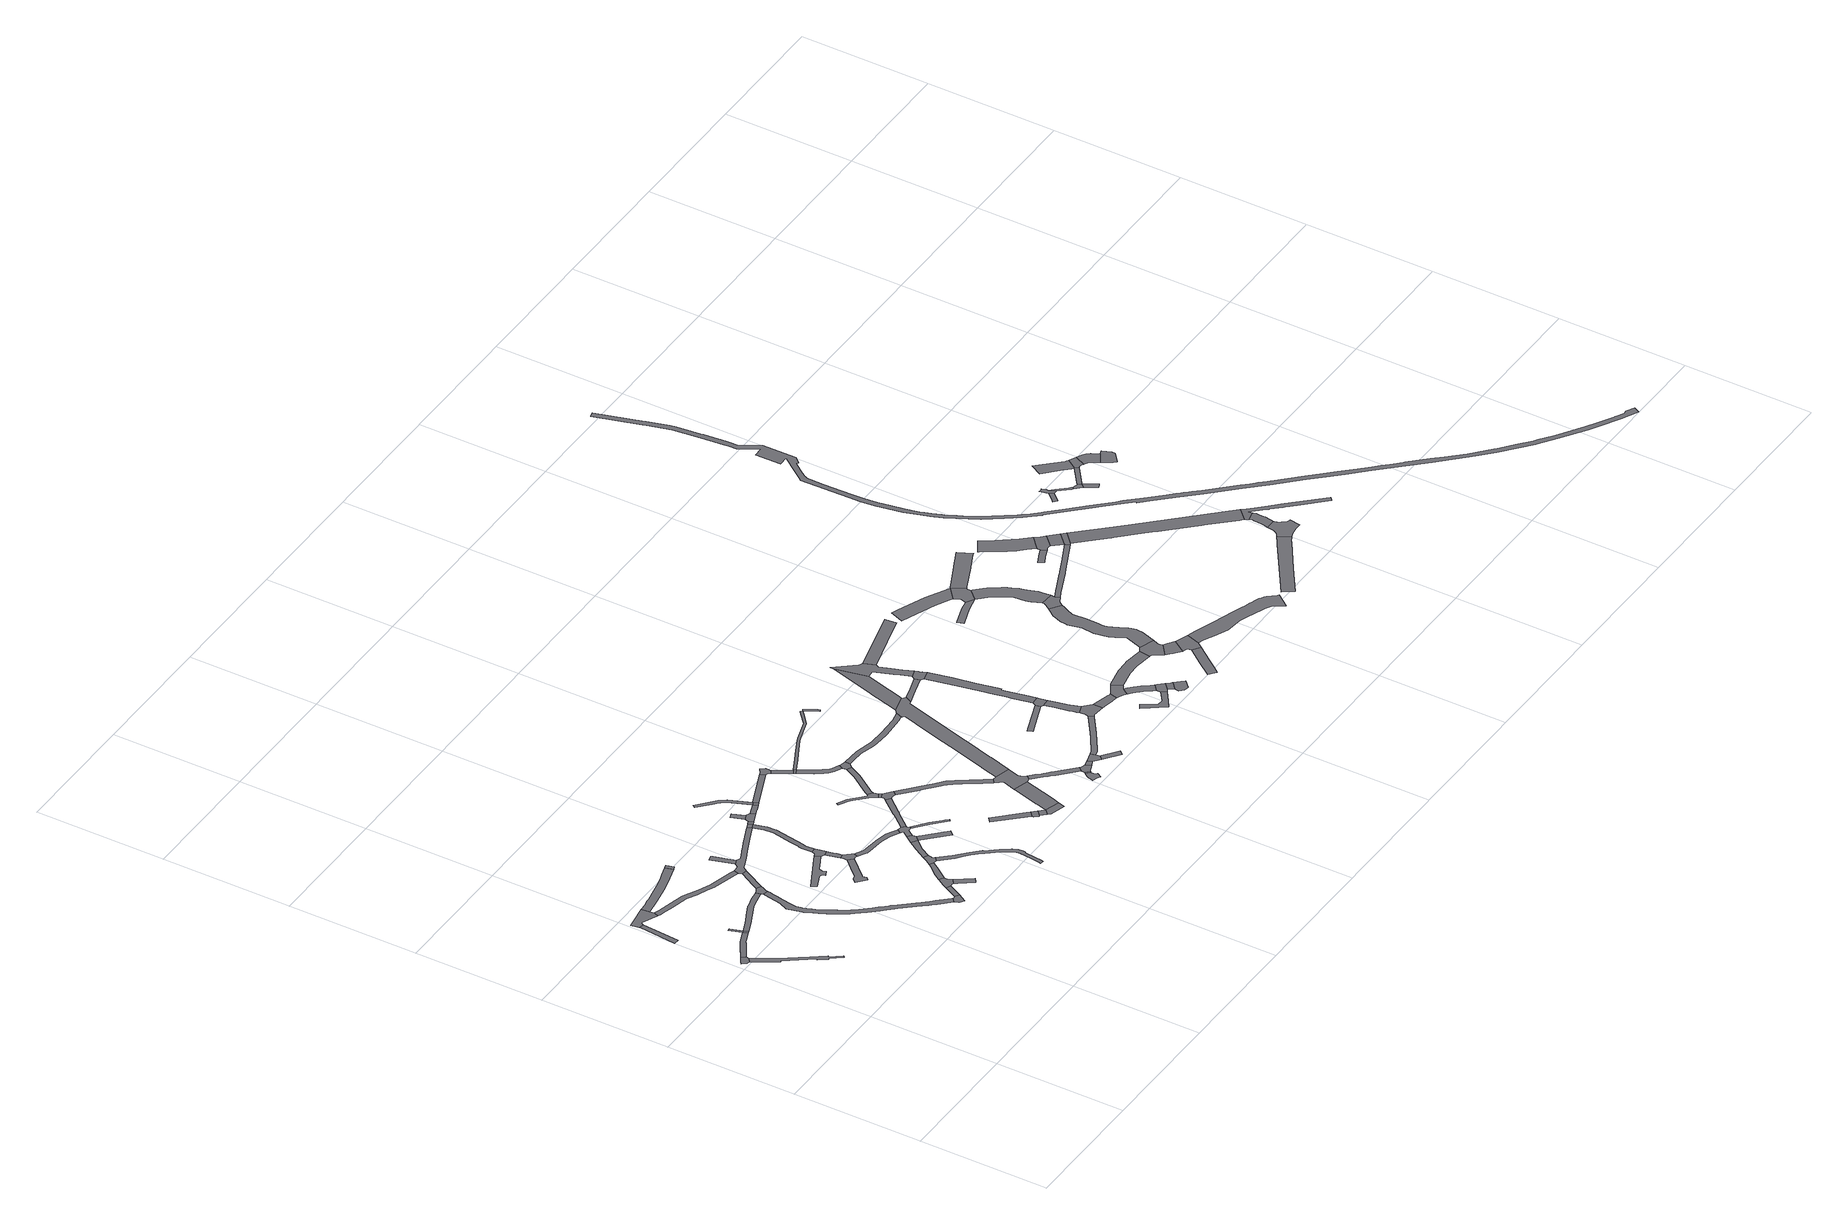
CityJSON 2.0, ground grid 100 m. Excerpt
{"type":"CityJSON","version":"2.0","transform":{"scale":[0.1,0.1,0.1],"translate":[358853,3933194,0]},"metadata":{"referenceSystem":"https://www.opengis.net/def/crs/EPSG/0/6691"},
"CityObjects":{
"road1":{"type":"Road","geometry":[{"type":"MultiSurface","lod":"1","boundaries":[[[0,1,2,3,4,5,6,7]]]}]},
"road2":{"type":"Road","attributes":{"RoadStructureAttribute.sectionType":"1"},"geometry":[{"type":"MultiSurface","lod":"1","boundaries":[[[6,8,9,10,11,12,13,14,15,16,17,18,19,20,21,22,23,24,7]]]}]},
"road3":{"type":"Road","attributes":{"RoadStructureAttribute.sectionType":"1"},"geometry":[{"type":"MultiSurface","lod":"1","boundaries":[[[25,26,27,28,29]]]}]},
"road4":{"type":"Road","attributes":{"RoadStructureAttribute.sectionType":"1"},"geometry":[{"type":"MultiSurface","lod":"1","boundaries":[[[30,31,32,33,34,1,0,35,36,37,38,39]]]}]},
"road5":{"type":"Road","geometry":[{"type":"MultiSurface","lod":"1","boundaries":[[[40,41,42,43,44,45,25,29,46,47,48,49,50,51,52,53]]]}]},
"road6":{"type":"Road","geometry":[{"type":"MultiSurface","lod":"1","boundaries":[[[54,55,30,56]]]}]},
"road7":{"type":"Road","geometry":[{"type":"MultiSurface","lod":"1","boundaries":[[[57,56,30,39]]]}]},
"road8":{"type":"Road","attributes":{"RoadStructureAttribute.sectionType":"1"},"geometry":[{"type":"MultiSurface","lod":"1","boundaries":[[[58,59,60,61,62,63,56,57,64,65,66,67,68]]]}]},
"road9":{"type":"Road","attributes":{"RoadStructureAttribute.sectionType":"1"},"geometry":[{"type":"MultiSurface","lod":"1","boundaries":[[[69,70,71,72,73,74,75,76,77,41,40,78,79,80,81,82,83,84]]]}]},
"road10":{"type":"Road","attributes":{"RoadStructureAttribute.sectionType":"1"},"geometry":[{"type":"MultiSurface","lod":"1","boundaries":[[[85,86,87,88,89,90,91,92,93,94,95,53,52,96,97,98,99,100,101,102,103,104,105,106]]]}]},
"road11":{"type":"Road","geometry":[{"type":"MultiSurface","lod":"1","boundaries":[[[67,107,108,109,110,111,112,113,114,115,68]]]}]},
"road12":{"type":"Road","attributes":{"RoadStructureAttribute.sectionType":"1"},"geometry":[{"type":"MultiSurface","lod":"1","boundaries":[[[116,117,118,119,120,121,122,123,124,125,126,127,128,129,130,131,132,133,134,135,136,137,138,139,140,141,142,143,144,145,146,147,148,149,150,151,152,153,154,155,108,107,156,157,158,159,160,161,162,163,164,165,166,167,168,169,170,171,172,173,174,175,176,177,178,179,180,181,182,183,184,185,186,187,188,189,190,191,192,193,194,195]]]}]},
"road13":{"type":"Road","geometry":[{"type":"MultiSurface","lod":"1","boundaries":[[[69,84,196,197]]]}]},
"road14":{"type":"Road","geometry":[{"type":"MultiSurface","lod":"1","boundaries":[[[198,199,114,113,200,201,202,203,204]]]}]},
"road15":{"type":"Road","geometry":[{"type":"MultiSurface","lod":"1","boundaries":[[[194,205,206,207,208,209,210,195]]]}]},
"road16":{"type":"Road","geometry":[{"type":"MultiSurface","lod":"1","boundaries":[[[211,212,213,214,215,216]]]}]},
"road17":{"type":"Road","attributes":{"RoadStructureAttribute.sectionType":"1"},"geometry":[{"type":"MultiSurface","lod":"1","boundaries":[[[217,218,219,220,221,222,223,224,225,226,227,228]]]}]},
"road18":{"type":"Road","attributes":{"RoadStructureAttribute.sectionType":"1"},"geometry":[{"type":"MultiSurface","lod":"1","boundaries":[[[229,209,208,230,231]]]}]},
"road19":{"type":"Road","attributes":{"RoadStructureAttribute.sectionType":"1"},"geometry":[{"type":"MultiSurface","lod":"1","boundaries":[[[232,233,234,235,236,237,238,239,240,241,242,243]]]}]},
"road20":{"type":"Road","attributes":{"RoadStructureAttribute.sectionType":"1"},"geometry":[{"type":"MultiSurface","lod":"1","boundaries":[[[204,203,244,245,246,247,248,249,250,251,252,253,254,255,256,257,211,216,258,85,106]]]}]},
"road21":{"type":"Road","geometry":[{"type":"MultiSurface","lod":"1","boundaries":[[[259,260,261,262,263,264,265,266,229,231]]]}]},
"road22":{"type":"Road","attributes":{"RoadStructureAttribute.sectionType":"1"},"geometry":[{"type":"MultiSurface","lod":"1","boundaries":[[[260,267,268,269,270,261]]]}]},
"road23":{"type":"Road","geometry":[{"type":"MultiSurface","lod":"1","boundaries":[[[227,271,272,273,274,275,276,228]]]}]},
"road24":{"type":"Road","attributes":{"RoadStructureAttribute.sectionType":"1"},"geometry":[{"type":"MultiSurface","lod":"1","boundaries":[[[277,278,279,280,264,263,281,282]]]}]},
"road25":{"type":"Road","attributes":{"RoadStructureAttribute.sectionType":"1"},"geometry":[{"type":"MultiSurface","lod":"1","boundaries":[[[283,284,285,286,287,272,271]]]}]},
"road26":{"type":"Road","geometry":[{"type":"MultiSurface","lod":"1","boundaries":[[[288,289,290,291,292,293,285,284,294,295,232,243]]]}]},
"road27":{"type":"Road","attributes":{"RoadStructureAttribute.sectionType":"1"},"geometry":[{"type":"MultiSurface","lod":"1","boundaries":[[[296,297,298,299,300,301,302,303,275,274,304,305,306,307,308,309,310,250]]]}]},
"road28":{"type":"Road","geometry":[{"type":"MultiSurface","lod":"1","boundaries":[[[311,312,313,314,277,282,315,316,317,318,319]]]}]},
"road29":{"type":"Road","geometry":[{"type":"MultiSurface","lod":"1","boundaries":[[[310,320,321,322,251,250]]]}]},
"road30":{"type":"Road","attributes":{"RoadStructureAttribute.sectionType":"1"},"geometry":[{"type":"MultiSurface","lod":"1","boundaries":[[[323,320,310,324]]]}]},
"road31":{"type":"Road","attributes":{"RoadStructureAttribute.sectionType":"1"},"geometry":[{"type":"MultiSurface","lod":"1","boundaries":[[[325,326,327,328,291,290,329,330,331,332,333,334,335]]]}]},
"road32":{"type":"Road","attributes":{"RoadStructureAttribute.sectionType":"1"},"geometry":[{"type":"MultiSurface","lod":"1","boundaries":[[[336,337,338,339,340,341,342,343,344,345,346,347,348,349,350,351,352,353,354,355,356,357,358,359,360,361,362,363,364,365,366,367,368,316,315]]]}]},
"road33":{"type":"Road","geometry":[{"type":"MultiSurface","lod":"1","boundaries":[[[369,370,371,372]]]}]},
"road34":{"type":"Road","geometry":[{"type":"MultiSurface","lod":"1","boundaries":[[[371,323,324,373,374,372]]]}]},
"road35":{"type":"Road","geometry":[{"type":"MultiSurface","lod":"1","boundaries":[[[375,376,377,378,379]]]}]},
"road36":{"type":"Road","attributes":{"RoadStructureAttribute.sectionType":"1"},"geometry":[{"type":"MultiSurface","lod":"1","boundaries":[[[378,380,311,319,381,379,382,383,375,379]]]}]},
"road37":{"type":"Road","attributes":{"RoadStructureAttribute.sectionType":"1"},"geometry":[{"type":"MultiSurface","lod":"1","boundaries":[[[384,385,386,387,388,389,390,391,392,393,394,395,396]]]}]},
"road38":{"type":"Road","attributes":{"RoadStructureAttribute.sectionType":"1"},"geometry":[{"type":"MultiSurface","lod":"1","boundaries":[[[374,373,397,398,399,400,390]]]}]},
"road39":{"type":"Road","geometry":[{"type":"MultiSurface","lod":"1","boundaries":[[[334,401,377,376,402,403,404,405,406,407,335]]]}]},
"road40":{"type":"Road","geometry":[{"type":"MultiSurface","lod":"1","boundaries":[[[391,390,400,408]]]}]},
"road41":{"type":"Road","attributes":{"RoadStructureAttribute.sectionType":"1"},"geometry":[{"type":"MultiSurface","lod":"1","boundaries":[[[403,409,410,411,412,413,414,415,416,404]]]}]},
"road42":{"type":"Road","attributes":{"RoadStructureAttribute.sectionType":"1"},"geometry":[{"type":"MultiSurface","lod":"1","boundaries":[[[417,418,419,420,421,407,406,422,423,424,425,426]]]}]},
"road43":{"type":"Road","attributes":{"RoadStructureAttribute.sectionType":"1"},"geometry":[{"type":"MultiSurface","lod":"1","boundaries":[[[408,427,428,429,430,431,391]]]}]},
"road44":{"type":"Road","attributes":{"RoadStructureAttribute.sectionType":"1"},"geometry":[{"type":"MultiSurface","lod":"1","boundaries":[[[432,433,434,435,436,437,438,439,440,441,442,443,444,445]]]}]},
"road45":{"type":"Road","attributes":{"RoadStructureAttribute.sectionType":"1"},"geometry":[{"type":"MultiSurface","lod":"1","boundaries":[[[446,447,448,449,450]]]}]},
"road46":{"type":"Road","geometry":[{"type":"MultiSurface","lod":"1","boundaries":[[[451,444,443,452]]]}]},
"road47":{"type":"Road","geometry":[{"type":"MultiSurface","lod":"1","boundaries":[[[453,417,426,454,455,456,457,451,452]]]}]},
"road48":{"type":"Road","geometry":[{"type":"MultiSurface","lod":"1","boundaries":[[[458,459,460,430,429,461,462,463]]]}]},
"road49":{"type":"Road","geometry":[{"type":"MultiSurface","lod":"1","boundaries":[[[464,465,466,467,446,450]]]}]},
"road50":{"type":"Road","attributes":{"RoadStructureAttribute.sectionType":"1"},"geometry":[{"type":"MultiSurface","lod":"1","boundaries":[[[462,468,469,470,471,463]]]}]},
"road51":{"type":"Road","attributes":{"RoadStructureAttribute.sectionType":"1"},"geometry":[{"type":"MultiSurface","lod":"1","boundaries":[[[467,466,472,473]]]}]},
"road52":{"type":"Road","geometry":[{"type":"MultiSurface","lod":"1","boundaries":[[[474,475,470,469,476]]]}]},
"road53":{"type":"Road","attributes":{"RoadStructureAttribute.sectionType":"1"},"geometry":[{"type":"MultiSurface","lod":"1","boundaries":[[[477,478,479,480,481,482,483,432,445]]]}]},
"road54":{"type":"Road","geometry":[{"type":"MultiSurface","lod":"1","boundaries":[[[472,484,485,486,473]]]}]},
"road55":{"type":"Road","attributes":{"RoadStructureAttribute.sectionType":"1"},"geometry":[{"type":"MultiSurface","lod":"1","boundaries":[[[487,488,489,490,491,474,476,492,493,494,495,496,497,498]]]}]},
"road56":{"type":"Road","attributes":{"RoadStructureAttribute.sectionType":"1"},"geometry":[{"type":"MultiSurface","lod":"1","boundaries":[[[499,500,501,502,503,504,505,506,507,508,509,510,511,512,513,514,515,516,517,518,519,520,521,522,523,456,455]]]}]},
"road57":{"type":"Road","geometry":[{"type":"MultiSurface","lod":"1","boundaries":[[[497,481,480,524,525,526,527,528,529,530,498]]]}]},
"road58":{"type":"Road","attributes":{"RoadStructureAttribute.sectionType":"1"},"geometry":[{"type":"MultiSurface","lod":"1","boundaries":[[[486,531,532,533,534,535,536,537,538,473]]]}]},
"road59":{"type":"Road","geometry":[{"type":"MultiSurface","lod":"1","boundaries":[[[539,540,541,542,543,544,511,510,545,546,534,533]]]}]},
"road60":{"type":"Road","attributes":{"RoadStructureAttribute.sectionType":"1"},"geometry":[{"type":"MultiSurface","lod":"1","boundaries":[[[547,548,549,550,551,552,553,475,474,554,555,556,557,558,559,560,561]]]}]},
"road61":{"type":"Road","attributes":{"RoadStructureAttribute.sectionType":"1"},"geometry":[{"type":"MultiSurface","lod":"1","boundaries":[[[562,563,564,565,566,567,568,540,539,569,570,571,572,573]]]}]},
"road62":{"type":"Road","geometry":[{"type":"MultiSurface","lod":"1","boundaries":[[[574,575,576,577,578,579,580,581,582,583,584,585,586]]]}]},
"road63":{"type":"Road","attributes":{"RoadStructureAttribute.sectionType":"1"},"geometry":[{"type":"MultiSurface","lod":"1","boundaries":[[[525,587,588,589,590,591,592,593,594,595,596,597,598,599,600,526]]]}]},
"road64":{"type":"Road","attributes":{"RoadStructureAttribute.sectionType":"1"},"geometry":[{"type":"MultiSurface","lod":"1","boundaries":[[[585,601,602,603,604,586]]]}]},
"road65":{"type":"Road","geometry":[{"type":"MultiSurface","lod":"1","boundaries":[[[603,602,605,606,607,608,609,562,573]]]}]},
"road66":{"type":"Road","attributes":{"RoadStructureAttribute.sectionType":"1"},"geometry":[{"type":"MultiSurface","lod":"1","boundaries":[[[607,610,611,612,613,608]]]}]},
"road67":{"type":"Road","attributes":{"RoadStructureAttribute.sectionType":"1"},"geometry":[{"type":"MultiSurface","lod":"1","boundaries":[[[614,594,593,615,616,617,618,619,620,621,622,544,543,623,624,625,626,627,628,629,630,631,632]]]}]},
"road68":{"type":"Road","geometry":[{"type":"MultiSurface","lod":"1","boundaries":[[[633,634,612,611,635,636]]]}]},
"road69":{"type":"Road","geometry":[{"type":"MultiSurface","lod":"1","boundaries":[[[637,638,639,640,560]]]}]},
"road70":{"type":"Road","attributes":{"RoadStructureAttribute.sectionType":"1"},"geometry":[{"type":"MultiSurface","lod":"1","boundaries":[[[635,641,642,636]]]}]},
"road71":{"type":"Road","attributes":{"RoadStructureAttribute.sectionType":"1"},"geometry":[{"type":"MultiSurface","lod":"1","boundaries":[[[643,644,645,646,647,634,633,648,649,650,651,652,653,654,655]]]}]},
"road72":{"type":"Road","attributes":{"RoadStructureAttribute.sectionType":"1"},"geometry":[{"type":"MultiSurface","lod":"1","boundaries":[[[656,657,658,659,660,661,662,663]]]}]},
"road73":{"type":"Road","attributes":{"RoadStructureAttribute.sectionType":"1"},"geometry":[{"type":"MultiSurface","lod":"1","boundaries":[[[664,665,666,667,668,669,670,671,614,632]]]}]},
"road74":{"type":"Road","geometry":[{"type":"MultiSurface","lod":"1","boundaries":[[[630,672,673,674,675,676,631]]]}]},
"road75":{"type":"Road","attributes":{"RoadStructureAttribute.sectionType":"1"},"geometry":[{"type":"MultiSurface","lod":"1","boundaries":[[[677,678,679,680,681,682,683,684,685,686,687,688,689]]]}]},
"road76":{"type":"Road","geometry":[{"type":"MultiSurface","lod":"1","boundaries":[[[690,691,663,662,689,688,692,693]]]}]},
"road77":{"type":"Road","geometry":[{"type":"MultiSurface","lod":"1","boundaries":[[[654,694,695,696,697,698,683,682,699,700,655]]]}]},
"road78":{"type":"Road","attributes":{"RoadStructureAttribute.sectionType":"1"},"geometry":[{"type":"MultiSurface","lod":"1","boundaries":[[[701,702,703,704,705,706,707,708,709,710,711,712,713,714,715,716,717,718,690,693]]]}]},
"road79":{"type":"Road","geometry":[{"type":"MultiSurface","lod":"1","boundaries":[[[668,667,719,720,721,722,723,724,725,726,727,728,729,730,731,732,733]]]}]},
"road80":{"type":"Road","geometry":[{"type":"MultiSurface","lod":"1","boundaries":[[[709,734,735,736,725,724,737,675,674,710]]]}]},
"road81":{"type":"Road","attributes":{"RoadStructureAttribute.sectionType":"1"},"geometry":[{"type":"MultiSurface","lod":"1","boundaries":[[[738,739,740,698,697,741,742,743,744,745,746]]]}]},
"road82":{"type":"Road","attributes":{"RoadStructureAttribute.sectionType":"1"},"geometry":[{"type":"MultiSurface","lod":"1","boundaries":[[[747,748,749,750,751,752,753,754,755,756,757,758]]]}]},
"road83":{"type":"Road","geometry":[{"type":"MultiSurface","lod":"1","boundaries":[[[759,760,761,762,763,764,765,766,738,746,767,768,769,770,771]]]}]},
"road84":{"type":"Road","attributes":{"RoadStructureAttribute.sectionType":"1"},"geometry":[{"type":"MultiSurface","lod":"1","boundaries":[[[772,773,774,775,776,777,778,779,780,781,782,783,784,785,759,771]]]}]},
"road85":{"type":"Road","attributes":{"RoadStructureAttribute.sectionType":"1"},"geometry":[{"type":"MultiSurface","lod":"1","boundaries":[[[786,787,788,730,729,789,790,791,792]]]}]},
"road86":{"type":"Road","geometry":[{"type":"MultiSurface","lod":"1","boundaries":[[[780,747,758,793,794,795,781]]]}]},
"road87":{"type":"Road","attributes":{"RoadStructureAttribute.sectionType":"1"},"geometry":[{"type":"MultiSurface","lod":"1","boundaries":[[[796,794,793,797,798,799]]]}]},
"road88":{"type":"Road","geometry":[{"type":"MultiSurface","lod":"1","boundaries":[[[800,799,798,801,802,803]]]}]},
"road89":{"type":"Road","attributes":{"RoadStructureAttribute.sectionType":"1"},"geometry":[{"type":"MultiSurface","lod":"1","boundaries":[[[804,805,806,807,808,762,761,809,810,811,812,813,814]]]}]},
"road90":{"type":"Road","attributes":{"RoadStructureAttribute.sectionType":"1"},"geometry":[{"type":"MultiSurface","lod":"1","boundaries":[[[815,816,817,818,819,820,821]]]}]},
"road91":{"type":"Road","geometry":[{"type":"MultiSurface","lod":"1","boundaries":[[[822,823,824,825,826,827,828,829,830,814,813,831,832]]]}]},
"road92":{"type":"Road","attributes":{"RoadStructureAttribute.sectionType":"1"},"geometry":[{"type":"MultiSurface","lod":"1","boundaries":[[[833,834,822,832,835,836,837,838,839,840]]]}]},
"road93":{"type":"Road","attributes":{"RoadStructureAttribute.sectionType":"1"},"geometry":[{"type":"MultiSurface","lod":"1","boundaries":[[[841,842,843,844,845,846]]]}]},
"road94":{"type":"Road","attributes":{"RoadStructureAttribute.sectionType":"1"},"geometry":[{"type":"MultiSurface","lod":"1","boundaries":[[[847,848,849,850,851,852,853,854,855]]]}]},
"road95":{"type":"Road","geometry":[{"type":"MultiSurface","lod":"1","boundaries":[[[839,856,857,819,818,858,859,860,861,840]]]}]},
"road96":{"type":"Road","attributes":{"RoadStructureAttribute.sectionType":"1"},"geometry":[{"type":"MultiSurface","lod":"1","boundaries":[[[862,863,864,865,866,867,868,869,870,871,872,873,829,828,874,875,876,877,878,879,880,881,882,883,884,885,886,887,888,889,890,891,892,893,894,895,896,897,898,899,900,901,902,903,904,905,906,907]]]}]},
"road97":{"type":"Road","geometry":[{"type":"MultiSurface","lod":"1","boundaries":[[[908,909,910,911,912,913,914,851,850,915,846,845,916,917]]]}]},
"road98":{"type":"Road","geometry":[{"type":"MultiSurface","lod":"1","boundaries":[[[918,919,920,921,922,923,924,925,926,927,862,907]]]}]},
"road99":{"type":"Road","attributes":{"RoadStructureAttribute.sectionType":"1"},"geometry":[{"type":"MultiSurface","lod":"1","boundaries":[[[916,928,929,930,931,932,933,934,935,925,924,936,937,938,939,940,941,942,943,944,945,946,947,948,949,950,951,952,953,954,955,917]]]}]},
"road100":{"type":"Road","attributes":{"RoadStructureAttribute.sectionType":"1"},"geometry":[{"type":"MultiSurface","lod":"1","boundaries":[[[956,957,958,959,960,961,962,963,964,965,966,967,968,969,970,971,972,973,974,975,976,859,858,977,978,979,980,981,982,983,984,985,986,987,988]]]}]},
"road101":{"type":"Road","attributes":{"RoadStructureAttribute.sectionType":"1"},"geometry":[{"type":"MultiSurface","lod":"1","boundaries":[[[989,990,851,914,991,992,993,994,995,996,997,998]]]}]},
"road102":{"type":"Road","attributes":{"RoadStructureAttribute.sectionType":"1"},"geometry":[{"type":"MultiSurface","lod":"1","boundaries":[[[999,1000,1001,1002,1003,1004,1005,1006,1007,1008,1009,1010,1011,921,920]]]}]},
"road103":{"type":"Road","geometry":[{"type":"MultiSurface","lod":"1","boundaries":[[[1012,1013,1014,1015,1016,1017]]]}]},
"road104":{"type":"Road","attributes":{"RoadStructureAttribute.sectionType":"1"},"geometry":[{"type":"MultiSurface","lod":"1","boundaries":[[[1018,1019,1020,1021,1022,1023,1024,1025,1026,1027,1028,1029,1030,1031,1032]]]}]},
"road105":{"type":"Road","geometry":[{"type":"MultiSurface","lod":"1","boundaries":[[[1026,1017,1016,1033,1034,1035,1036,1037,1027]]]}]},
"road106":{"type":"Road","attributes":{"RoadStructureAttribute.sectionType":"1"},"geometry":[{"type":"MultiSurface","lod":"1","boundaries":[[[1036,1035,1038,1039]]]}]},
"road107":{"type":"Road","geometry":[{"type":"MultiSurface","lod":"1","boundaries":[[[1038,1005,1004,1040,1041,1039]]]}]},
"road108":{"type":"Road","attributes":{"RoadStructureAttribute.sectionType":"1"},"geometry":[{"type":"MultiSurface","lod":"1","boundaries":[[[1042,1043,1044,1045,1046,1047,1048,1049,1050,1051,1052,1053]]]}]},
"road109":{"type":"Road","attributes":{"RoadStructureAttribute.sectionType":"1"},"geometry":[{"type":"MultiSurface","lod":"1","boundaries":[[[1054,1055,1056,1057,1041,1040,1058,1059,1060,1061,1062,1063,1064,1065,1066,1067,1068,1069,1070,1071,1072]]]}]},
"road110":{"type":"Road","attributes":{"RoadStructureAttribute.sectionType":"1"},"geometry":[{"type":"MultiSurface","lod":"1","boundaries":[[[1073,1074,1075,1076,1077]]]}]},
"road111":{"type":"Road","geometry":[{"type":"MultiSurface","lod":"1","boundaries":[[[1078,1079,1080,1081,1082,1083,1084,1077,1076]]]}]},
"road112":{"type":"Road","geometry":[{"type":"MultiSurface","lod":"1","boundaries":[[[1048,1085,1086,1087,1088,1089,1090,1091,1092,1093,1094,1095,1096,1097,1098,1099,1100,1101,1102,1103,1104,1105,1106,1107,1108,1109,1110,1111,1049]]]}]},
"road113":{"type":"Road","attributes":{"RoadStructureAttribute.sectionType":"1"},"geometry":[{"type":"MultiSurface","lod":"1","boundaries":[[[1112,1113,1114,1115,1079,1078,1116,1117,1118]]]}]},
"road114":{"type":"Road","geometry":[{"type":"MultiSurface","lod":"1","boundaries":[[[1119,1120,1121,1122,1123,1124,1106,1105,1125,1126,1127,1128,1129,1130,1131,1132,1133]]]}]},
"road115":{"type":"Road","geometry":[{"type":"MultiSurface","lod":"1","boundaries":[[[1134,1135,1136,1137,1112,1118]]]}]},
"road116":{"type":"Road","geometry":[{"type":"MultiSurface","lod":"1","boundaries":[[[1138,1139,1140,1141,1142,1143,1135,1134]]]}]},
"road117":{"type":"Road","attributes":{"RoadStructureAttribute.sectionType":"1"},"geometry":[{"type":"MultiSurface","lod":"1","boundaries":[[[1144,1145,1136,1135,1146,1147,1148,1149,1150]]]}]},
"road118":{"type":"Road","attributes":{"RoadStructureAttribute.sectionType":"1"},"geometry":[{"type":"MultiSurface","lod":"1","boundaries":[[[1151,1152,1153,1154,1155,1156,1054,1072,1157,1158,1119,1133,1159,1160,1161,1162,1163,1164,1165,1166,1167,1168,1169]]]}]},
"road119":{"type":"Road","attributes":{"RoadStructureAttribute.sectionType":"1"},"geometry":[{"type":"MultiSurface","lod":"1","boundaries":[[[1170,1171,1172,1173,1174,1175,1176,1177,1178,1179,1150]]]}]},
"road120":{"type":"Road","geometry":[{"type":"MultiSurface","lod":"1","boundaries":[[[1150,1149,1180,1181,1182,1183,1184,1170]]]}]},
"road121":{"type":"Road","attributes":{"RoadStructureAttribute.sectionType":"1"},"geometry":[{"type":"MultiSurface","lod":"1","boundaries":[[[1185,1186,1187,1183,1182,1188,1189,1190,1191]]]}]},
"road122":{"type":"Road","geometry":[{"type":"MultiSurface","lod":"1","boundaries":[[[1192,1193,1194,1191,1190,1195,1196,1197]]]}]},
"road123":{"type":"Road","attributes":{"RoadStructureAttribute.sectionType":"1"},"geometry":[{"type":"MultiSurface","lod":"1","boundaries":[[[1198,1199,1200,1201,1202,1203,1204,1205,1206,1207,1208,1209,1210,1211,1212,1213,1214,1215,1216,1217,1218,1219,1220,1221,1222,1223,1224,1225,1226,1227,1228,1229,1230,1231,1232,1233,1234,1235,1236,1237,1238,1239,1240,1241,1242,1243,1244,1245,1246,1247,1248,1249,1250,1251,1252,1253,1254,1255,1256,1257,1258,1259,1260,1261,1262,1263,1264,1265,1266,1267,1268,1269,1270,1271,1272,1273,1274,1275,1276,1277,1278,1279,1280,1281,1282,1283,1284,1285,1286,1287,1288,1289,1290,1291,1292,1293,1294,1295,1296,1297,1298,1299,1300,1301,1302,1303,1304,1305,1306,1307,1308,1309,1310,1311,1312,1313,1314,1315,1316,1317,1318,1319,1320,1321,1322,1323,1324,1325,1326,1327,1328,1329,1330,1331,1332,1333,1334,1335,1336,1337,1338,1339,1340,1341,1342,1343,1344,1345,1346,1347,1348,1349,1350,1351,1352,1353,1354,1355,1356]]]}]}
},
"vertices":[
[128,2061,0],[106,2094,0],[88,2083,0],[68,2068,0],[48,2053,0],[72,2021,0],[91,2017,0],[123,2041,0],
[192,1849,0],[198,1841,0],[202,1835,0],[211,1841,0],[284,1740,0],[357,1642,0],[349,1635,0],[396,1573,0],[396,1572,0],[405,1578,0],[470,1492,0],[484,1504,0],[420,1589,0],[429,1595,0],[355,1693,0],[307,1757,0],[224,1873,0],
[33,2847,0],[7,2556,0],[47,2553,0],[61,2710,0],[72,2843,0],
[347,2225,0],[250,2186,0],[197,2152,0],[184,2144,0],[125,2106,0],[239,2131,0],[258,2143,0],[268,2150,0],[281,2155,0],[362,2187,0],
[216,2880,0],[207,2941,0],[72,2921,0],[20,2913,0],[29,2852,0],[31,2850,0],[73,2851,0],[74,2853,0],[75,2856,0],[77,2858,0],[80,2860,0],[89,2862,0],[207,2812,0],[223,2848,0],
[336,2323,0],[318,2320,0],[364,2231,0],
[379,2194,0],
[686,2363,0],[624,2345,0],[612,2342,0],[519,2298,0],[475,2278,0],[445,2264,0],[459,2226,0],[626,2304,0],[693,2323,0],[773,2337,0],[767,2376,0],
[683,3044,0],[606,3021,0],[557,3006,0],[495,2989,0],[485,2987,0],[426,2976,0],[329,2959,0],[308,2956,0],[259,2948,0],[328,2896,0],[437,2915,0],[494,2927,0],[510,2931,0],[551,2941,0],[554,2942,0],[701,2986,0],
[899,2625,0],[863,2635,0],[682,2685,0],[662,2693,0],[594,2723,0],[567,2735,0],[500,2771,0],[471,2782,0],[375,2805,0],[261,2833,0],[245,2839,0],[233,2801,0],[251,2795,0],[287,2787,0],[340,2773,0],[463,2743,0],[485,2735,0],[545,2702,0],[549,2700,0],[615,2672,0],[672,2647,0],[890,2587,0],
[784,2324,0],[822,2311,0],[825,2323,0],[830,2337,0],[831,2340,0],[838,2357,0],[846,2378,0],[809,2395,0],[781,2379,0],
[1406,1203,0],[1325,1287,0],[1300,1313,0],[1279,1336,0],[1267,1349,0],[1259,1359,0],[1235,1387,0],[1152,1484,0],[1136,1503,0],[1126,1514,0],[1121,1520,0],[1115,1526,0],[1094,1548,0],[1065,1579,0],[1035,1611,0],[1015,1634,0],[975,1680,0],[955,1703,0],[951,1709,0],[939,1723,0],[932,1732,0],[922,1747,0],[904,1778,0],[890,1803,0],[860,1854,0],[821,1937,0],[811,1959,0],[804,1975,0],[796,1993,0],[790,2010,0],[786,2028,0],[783,2046,0],[782,2065,0],[782,2083,0],[784,2101,0],[787,2119,0],[803,2213,0],[805,2220,0],[813,2263,0],[819,2293,0],[778,2300,0],[771,2269,0],[763,2221,0],[755,2173,0],[725,2107,0],[749,1996,0],[751,1986,0],[777,1926,0],[796,1893,0],[807,1871,0],[820,1843,0],[824,1836,0],[829,1827,0],[875,1747,0],[892,1719,0],[893,1717,0],[900,1708,0],[911,1694,0],[919,1684,0],[947,1652,0],[976,1618,0],[983,1610,0],[995,1595,0],[1036,1550,0],[1066,1519,0],[1079,1506,0],[1087,1497,0],[1091,1493,0],[1104,1479,0],[1119,1461,0],[1140,1436,0],[1202,1363,0],[1227,1335,0],[1251,1307,0],[1257,1300,0],[1272,1285,0],[1297,1258,0],[1332,1222,0],[1378,1175,0],[1407,1202,0],
[726,2994,0],[708,3053,0],
[831,2437,0],[819,2415,0],[855,2397,0],[866,2418,0],[897,2474,0],[942,2556,0],[897,2558,0],
[1383,1167,0],[1389,1139,0],[1425,1118,0],[1463,1180,0],[1430,1200,0],[1411,1197,0],
[1006,2675,0],[959,2830,0],[954,2845,0],[916,2833,0],[922,2813,0],[969,2659,0],
[1283,2227,0],[1021,2092,0],[1042,2052,0],[1142,2098,0],[1167,2093,0],[1179,2069,0],[1219,2089,0],[1207,2113,0],[1216,2142,0],[1286,2178,0],[1341,2206,0],[1320,2246,0],
[1482,1299,0],[1480,1209,0],[1515,1282,0],
[1397,2033,0],[1299,1927,0],[1270,1895,0],[1240,1890,0],[1216,1860,0],[1281,1798,0],[1304,1821,0],[1295,1850,0],[1303,1857,0],[1307,1861,0],[1426,1991,0],[1431,1997,0],
[967,2589,0],[995,2600,0],[1059,2627,0],[1128,2661,0],[1204,2695,0],[1257,2718,0],[1368,2765,0],[1348,2797,0],[1255,2757,0],[1190,2728,0],[1155,2713,0],[1112,2694,0],[1106,2691,0],[1041,2659,0],[948,2626,0],
[1547,1285,0],[1549,1285,0],[1586,1311,0],[1568,1338,0],[1568,1368,0],[1536,1390,0],[1511,1353,0],[1504,1341,0],
[1567,1259,0],[1636,1158,0],[1641,1162,0],[1673,1183,0],
[1368,2193,0],[1405,2201,0],[1394,2249,0],[1391,2284,0],[1353,2281,0],[1339,2255,0],
[1643,1531,0],[1630,1512,0],[1623,1501,0],[1567,1436,0],[1647,1468,0],[1673,1511,0],
[1390,2101,0],[1395,2082,0],[1430,2090,0],[1421,2130,0],[1418,2144,0],
[1457,1999,0],[1461,2000,0],[1466,1994,0],[1483,2026,0],[1476,2030,0],[1470,2038,0],[1397,2074,0],[1397,2073,0],
[1392,2685,0],[1397,2615,0],[1368,2460,0],[1357,2401,0],[1355,2390,0],[1353,2389,0],[1351,2380,0],[1347,2363,0],[1385,2356,0],[1389,2374,0],[1433,2614,0],[1432,2631,0],[1429,2684,0],[1429,2689,0],[1402,2779,0],
[1691,1607,0],[1687,1601,0],[1676,1581,0],[1670,1572,0],[1704,1512,0],[1732,1537,0],[1720,1550,0],[1722,1570,0],[1724,1588,0],
[1388,2813,0],[1359,2801,0],[1353,2798,0],
[1413,2824,0],[1427,2790,0],
[1820,1935,0],[1779,1953,0],[1699,1973,0],[1548,1990,0],[1526,1961,0],[1537,1954,0],[1692,1937,0],[1766,1919,0],[1803,1902,0],[1840,1879,0],[1859,1910,0],
[1793,1416,0],[1838,1379,0],[1839,1381,0],[1879,1345,0],[1933,1287,0],[1937,1280,0],[1943,1274,0],[1967,1244,0],[2011,1189,0],[2052,1125,0],[2065,1092,0],[2066,1078,0],[2067,1065,0],[2057,973,0],[2051,914,0],[2047,892,0],[2074,887,0],[2078,910,0],[2084,967,0],[2092,1037,0],[2099,1045,0],[2101,1064,0],[2098,1100,0],[2083,1141,0],[2081,1143,0],[2077,1136,0],[2077,1138,0],[2033,1206,0],[1963,1293,0],[1959,1297,0],[1965,1302,0],[1902,1366,0],[1813,1446,0],
[1424,2968,0],[1387,2954,0],[1424,2857,0],[1461,2873,0],
[1509,2824,0],[1495,2858,0],
[1864,1766,0],[1861,1796,0],[1828,1819,0],[1789,1764,0],[1831,1734,0],
[1738,1692,0],[1767,1662,0],[2005,1565,0],[2036,1597,0],
[1356,3215,0],[1449,3134,0],[1487,3101,0],[1493,3093,0],[1517,3057,0],[1572,2929,0],[1586,2896,0],[1611,2908,0],[1597,2939,0],[1542,3071,0],[1517,3105,0],[1506,3121,0],[1373,3235,0],
[1553,2843,0],[1553,2841,0],[1554,2841,0],[1601,2861,0],
[1861,1865,0],[1892,1842,0],[1921,1844,0],[1933,1858,0],[1916,1872,0],[1924,1882,0],[1896,1905,0],
[1626,2871,0],
[2026,1757,0],[2096,1687,0],[2127,1656,0],[2136,1666,0],[2140,1670,0],[2118,1692,0],[2109,1700,0],[2038,1770,0],
[2100,2156,0],[1995,2027,0],[1993,2025,0],[1995,2024,0],[1935,1952,0],[1956,1921,0],[2025,2003,0],[2026,2001,0],[2034,2011,0],[2133,2129,0],
[1837,2959,0],[1896,2983,0],[1912,2990,0],[1896,3027,0],[1860,3012,0],
[2084,2290,0],[2074,2277,0],[2014,2333,0],[1968,2376,0],[1893,2414,0],[1886,2397,0],[1916,2382,0],[1957,2361,0],[1978,2341,0],[2061,2263,0],[2068,2257,0],[2097,2211,0],[2133,2230,0],[2121,2265,0],
[2495,1244,0],[2477,1263,0],[2289,1452,0],[2259,1425,0],[2458,1210,0],
[2143,2209,0],[2107,2191,0],
[2108,2166,0],[2157,2130,0],[2179,2123,0],[2206,2153,0],[2144,2208,0],
[1974,3026,0],[1952,3060,0],[1912,3034,0],[1933,2986,0],[1944,2968,0],[1973,2986,0],
[2457,1196,0],[2483,1166,0],[2492,1174,0],[2528,1208,0],
[1969,2929,0],[2024,2840,0],[2053,2856,0],[1998,2946,0],
[2529,1134,0],[2566,1168,0],
[2067,2843,0],[2059,2859,0],[2032,2823,0],
[2133,2291,0],[2143,2305,0],[2239,2443,0],[2289,2535,0],[2252,2555,0],[2204,2465,0],[2100,2314,0],
[2549,1112,0],[2665,1078,0],[2681,1134,0],
[2210,2644,0],[2184,2664,0],[2184,2665,0],[2165,2689,0],[2130,2737,0],[2096,2715,0],[2133,2664,0],[2146,2649,0],[2156,2636,0],[2189,2610,0],[2243,2582,0],[2262,2618,0],
[2311,2009,0],[2316,2005,0],[2412,1922,0],[2451,1889,0],[2460,1881,0],[2468,1872,0],[2475,1863,0],[2482,1854,0],[2557,1744,0],[2597,1685,0],[2626,1643,0],[2641,1623,0],[2673,1646,0],[2660,1666,0],[2636,1699,0],[2528,1859,0],[2515,1876,0],[2507,1888,0],[2498,1899,0],[2490,1907,0],[2477,1919,0],[2466,1929,0],[2431,1959,0],[2342,2035,0],[2207,2152,0],
[2298,2551,0],[2316,2563,0],[2318,2604,0],[2300,2604,0],[2285,2608,0],[2281,2610,0],[2274,2612,0],
[2692,1172,0],[2707,1222,0],[2768,1434,0],[2653,1467,0],[2648,1450,0],[2601,1287,0],[2592,1256,0],[2591,1253,0],
[2797,1440,0],[2826,1469,0],[2805,1491,0],[2796,1529,0],[2819,1611,0],[2705,1644,0],[2662,1594,0],[2682,1569,0],
[2614,3136,0],[2532,3064,0],[2531,3064,0],[2370,3013,0],[2351,3007,0],[2212,2936,0],[2161,2910,0],[2169,2893,0],[2221,2920,0],[2354,2989,0],[2385,2998,0],[2540,3047,0],[2609,3107,0],[2648,3140,0],[2636,3154,0],
[3086,1214,0],[2948,1346,0],[2944,1350,0],[2919,1374,0],[2907,1387,0],[2895,1398,0],[2863,1431,0],[2867,1370,0],[2891,1345,0],[2916,1321,0],[2930,1308,0],[3058,1185,0],
[3044,1140,0],[3038,1132,0],[3031,1122,0],[3026,1112,0],[3022,1101,0],[3018,1090,0],[3011,1062,0],[3049,1052,0],[3073,1038,0],[3094,1073,0],[3079,1093,0],[3079,1119,0],[3050,1147,0],
[2365,2561,0],[2451,2557,0],[2561,2532,0],[2602,2522,0],[2716,2518,0],[2888,2527,0],[2936,2536,0],[2953,2581,0],[2883,2568,0],[2875,2567,0],[2716,2559,0],[2605,2563,0],[2561,2573,0],[2456,2597,0],
[3087,1126,0],[3088,1127,0],[3059,1155,0],[3053,1149,0],
[3095,1134,0],[3111,1140,0],[3146,1155,0],[3130,1195,0],[3097,1203,0],
[3181,1169,0],[3188,1171,0],[3177,1209,0],[3170,1207,0],
[2983,2607,0],[2943,2528,0],[2955,2514,0],[2926,2410,0],[2869,2216,0],[2831,2085,0],[2814,2024,0],[2759,1832,0],[2730,1734,0],[2870,1784,0],[2873,1795,0],[2929,1991,0],[2941,2033,0],[3039,2371,0],[3040,2376,0],[3095,2565,0],[3111,2568,0],[3137,2618,0],[3116,2639,0],
[3260,1191,0],[3249,1229,0],[3241,1131,0],[3265,1162,0],
[2704,3038,0],[2720,3048,0],[2713,3061,0],[2662,3152,0],
[3359,1040,0],[3384,1072,0],
[3452,1351,0],[3435,1339,0],[3420,1329,0],[3405,1319,0],[3279,1238,0],[3295,1201,0],[3426,1285,0],[3442,1295,0],[3458,1306,0],[3468,1313,0],[3615,1416,0],[3622,1421,0],[3599,1454,0],
[3414,1788,0],[3282,1739,0],[3249,1727,0],[3263,1689,0],[3298,1702,0],[3458,1762,0],[3527,1787,0],[3513,1825,0],
[3128,2681,0],[3151,2760,0],[3156,2775,0],[3208,2956,0],[3154,3202,0],[3064,2890,0],[3036,2793,0],[3033,2785,0],
[3191,2591,0],[3230,2602,0],[3352,2638,0],[3343,2678,0],[3231,2645,0],
[3556,1737,0],[3563,1701,0],[3585,1596,0],[3591,1571,0],[3598,1545,0],[3604,1528,0],[3668,1552,0],[3640,1627,0],[3639,1631,0],[3633,1661,0],[3615,1748,0],[3608,1781,0],[3548,1777,0],
[3533,1850,0],[3520,1828,0],[3599,1831,0],[3594,1856,0],
[3633,1428,0],[3664,1426,0],[3709,1422,0],[3730,1420,0],[3730,1496,0],[3606,1521,0],[3611,1481,0],
[3582,1916,0],[3548,2083,0],[3543,2109,0],[3556,2113,0],[3550,2141,0],[3519,2293,0],[3484,2469,0],[3452,2623,0],[3449,2637,0],[3377,2622,0],[3411,2455,0],[3438,2323,0],[3447,2278,0],[3447,2276,0],[3478,2125,0],[3485,2088,0],[3492,2054,0],[3506,1985,0],
[3258,2962,0],[3270,2933,0],[3312,2822,0],[3329,2778,0],[3349,2727,0],[3357,2704,0],[3415,2722,0],[3386,2799,0],[3358,2873,0],[3327,2953,0],[3341,2979,0],[3307,3064,0],[3299,3068,0],[3280,3078,0],[3154,3232,0],
[3437,2673,0],[3429,2671,0],[3424,2696,0],[3350,2691,0],
[3887,1454,0],[3878,1456,0],[3866,1459,0],[3744,1418,0],[3771,1412,0],[3826,1403,0],[3839,1402,0],[3857,1399,0],[3871,1395,0],
[4082,1175,0],[4003,1113,0],[3965,1118,0],[3925,1173,0],[3892,1225,0],[3857,1202,0],[3891,1149,0],[3894,1144,0],[3965,1047,0],[3970,1041,0],[4027,1079,0],[4109,1137,0],
[3980,1409,0],[3987,1413,0],[4015,1431,0],[3971,1503,0],[3942,1486,0],[3939,1484,0],[3927,1476,0],[3889,1453,0],[3898,1386,0],[3910,1381,0],[3926,1373,0],[3939,1364,0],[3944,1361,0],
[3953,1354,0],[3964,1344,0],[3977,1331,0],[3991,1317,0],[4010,1296,0],[4025,1279,0],[4047,1253,0],[4068,1227,0],[4083,1209,0],[4130,1251,0],[4092,1293,0],[4071,1320,0],[4034,1359,0],[4006,1388,0],
[3628,3146,0],[3586,3136,0],[3555,3128,0],[3594,3044,0],[3610,3049,0],[3807,3099,0],[3797,3190,0],
[4129,1152,0],[4180,1196,0],[4143,1237,0],
[4208,1166,0],[4157,1117,0],[4163,1110,0],[4215,1159,0],
[4277,1093,0],[4158,1076,0],[4186,1046,0],[4222,1042,0],
[4362,1531,0],[4251,1545,0],[4213,1544,0],[4139,1541,0],[3984,1512,0],[4026,1433,0],[4149,1457,0],[4243,1460,0],[4247,1460,0],[4381,1443,0],[4391,1527,0],
[4468,960,0],[4504,1007,0],[4545,1061,0],[4646,1194,0],[4590,1236,0],[4492,1107,0],[4412,1002,0],
[4536,1431,0],[4532,1435,0],[4528,1440,0],[4527,1452,0],[4529,1464,0],[4534,1479,0],[4544,1508,0],[4432,1547,0],[4426,1548,0],[4404,1439,0],[4448,1362,0],
[4566,1410,0],[4546,1424,0],[4460,1351,0],[4488,1326,0],[4493,1322,0],[4502,1314,0],[4542,1279,0],[4610,1380,0],
[4167,2802,0],[4022,2752,0],[4038,2705,0],[4188,2756,0],[4301,2782,0],[4245,2818,0],
[3904,3060,0],[4106,2977,0],[4209,2923,0],[4230,2912,0],[4321,2987,0],[4149,3080,0],[3933,3167,0],[3885,3186,0],[3845,3084,0],
[4574,1268,0],[4587,1264,0],[4678,1236,0],[4714,1342,0],[4623,1373,0],[4612,1379,0],
[4474,2300,0],[4472,2297,0],[4422,2230,0],[4398,2167,0],[4396,2161,0],[4389,2105,0],[4388,2101,0],[4412,1997,0],[4403,1898,0],[4419,1789,0],[4440,1750,0],[4477,1677,0],[4575,1600,0],[4580,1618,0],[4583,1636,0],[4583,1638,0],[4585,1655,0],[4585,1673,0],[4582,1691,0],[4578,1709,0],[4572,1727,0],[4568,1738,0],[4542,1787,0],[4534,1804,0],[4529,1815,0],[4525,1827,0],[4519,1844,0],[4514,1862,0],[4510,1880,0],[4510,1892,0],[4509,1910,0],[4509,1929,0],[4510,1947,0],[4511,1970,0],[4511,1973,0],[4512,2019,0],[4512,2022,0],[4510,2054,0],[4507,2104,0],[4507,2116,0],[4508,2129,0],[4510,2141,0],[4514,2152,0],[4519,2163,0],[4548,2224,0],[4556,2240,0],
[4374,2861,0],[4372,2867,0],[4370,2872,0],[4370,2879,0],[4371,2884,0],[4375,2889,0],[4381,2892,0],[4253,2860,0],[4304,2782,0],[4377,2856,0],
[4569,2261,0],[4578,2276,0],[4622,2298,0],[4605,2332,0],[4606,2337,0],[4610,2356,0],[4610,2362,0],[4511,2369,0],[4509,2356,0],[4497,2332,0],
[4367,2717,0],[4388,2697,0],[4410,2663,0],[4461,2577,0],[4462,2563,0],[4467,2475,0],[4469,2460,0],[4478,2440,0],[4610,2368,0],[4610,2386,0],[4604,2435,0],[4602,2447,0],[4599,2459,0],[4581,2510,0],[4569,2556,0],[4561,2587,0],[4551,2611,0],[4541,2636,0],[4528,2661,0],[4509,2694,0],[4490,2722,0],[4489,2724,0],[4476,2743,0],[4462,2763,0],[4454,2772,0],[4436,2794,0],[4420,2812,0],[4385,2847,0],
[5414,1042,0],[5405,1047,0],[5399,1052,0],[5391,1061,0],[5379,1077,0],[5367,1091,0],[5355,1105,0],[5342,1117,0],[5326,1128,0],[5310,1136,0],[5293,1144,0],[5276,1150,0],[5259,1156,0],[5241,1163,0],[5236,1164,0],[5194,1178,0],[5174,1186,0],[5091,1214,0],[4941,1265,0],[4889,1283,0],[4773,1322,0],[4725,1221,0],[4820,1177,0],[4854,1161,0],[4903,1138,0],[5036,1120,0],[5106,1099,0],[5129,1090,0],[5132,1089,0],[5239,1047,0],[5249,1041,0],[5280,1024,0],[5336,938,0],
[4542,3092,0],[4537,3090,0],[4391,2897,0],[4394,2899,0],[4586,2986,0],[4592,2989,0],[4713,3044,0],[4725,3049,0],[4731,3050,0],[4680,3157,0],
[4665,2321,0],[4866,2407,0],[4874,2411,0],[4876,2412,0],[5017,2478,0],[5154,2542,0],[5138,2574,0],[4964,2493,0],[4859,2444,0],[4851,2440,0],[4839,2435,0],[4712,2380,0],[4691,2371,0],
[4932,2654,0],[4876,2628,0],[4895,2587,0],[4950,2613,0],[5020,2643,0],[5002,2685,0],
[4762,3037,0],[4770,3027,0],[4803,2977,0],[4870,2868,0],[4905,2822,0],[4910,2816,0],[4954,2768,0],[4956,2766,0],[5002,2715,0],[5093,2795,0],[5088,2801,0],[5031,2864,0],[4929,3000,0],[4873,3089,0],[4867,3100,0],
[5040,2652,0],[5070,2652,0],[5072,2650,0],[5154,2729,0],[5127,2757,0],
[5138,2579,0],[5221,2659,0],
[5167,2548,0],[5251,2628,0],
[5503,968,0],[5716,1112,0],[5949,1268,0],[5976,1285,0],[5985,1291,0],[5986,1291,0],[6007,1303,0],[5958,1389,0],[5902,1352,0],[5890,1344,0],[5667,1194,0],[5448,1047,0],
[6083,1754,0],[5566,2297,0],[5477,2390,0],[5270,2608,0],[5168,2548,0],[5253,2458,0],[5364,2343,0],[5366,2340,0],[5377,2329,0],[5427,2277,0],[5491,2210,0],[5579,2119,0],[5589,2107,0],[5639,2055,0],[5798,1889,0],[5826,1860,0],[5828,1857,0],[5980,1699,0],[6002,1677,0],
[5529,2919,0],[5497,2885,0],[5523,2861,0],[5581,2924,0],[5565,2958,0],
[5614,2926,0],[5590,2979,0],[5592,2995,0],[5581,3027,0],[5569,3023,0],[5559,3022,0],[5549,3024,0],
[6029,1311,0],[6047,1316,0],[6057,1318,0],[6063,1319,0],[6065,1319,0],[6076,1320,0],[6099,1323,0],[6123,1324,0],[6147,1324,0],[6160,1405,0],[6150,1408,0],[6147,1409,0],[6138,1414,0],[6131,1419,0],[6121,1431,0],[6110,1444,0],[6104,1452,0],[6098,1461,0],[6094,1472,0],[6091,1483,0],[6089,1496,0],[6012,1496,0],[6003,1441,0],[5999,1430,0],[5993,1419,0],[5985,1410,0],[5976,1402,0],
[5704,2854,0],[5696,2862,0],[5688,2872,0],[5622,2944,0],[5680,2854,0],[5683,2850,0],[5690,2842,0],
[6023,1647,0],[6026,1635,0],[6027,1623,0],[6027,1610,0],[6026,1586,0],[6018,1532,0],[6090,1505,0],[6090,1512,0],[6091,1520,0],[6099,1569,0],[6101,1585,0],[6101,1604,0],[6101,1623,0],[6101,1641,0],[6095,1665,0],
[5738,2792,0],[5767,2819,0],[5747,2846,0],[5742,2842,0],
[5748,2782,0],[5795,2701,0],[5817,2713,0],[5829,2721,0],[5795,2779,0],[5780,2806,0],
[5846,2920,0],[5769,2861,0],[5779,2828,0],[5880,2903,0],[5880,2904,0],[5914,2929,0],[5894,2955,0],
[6350,1474,0],[6330,1495,0],[6279,1549,0],[6218,1613,0],[6151,1683,0],[6113,1724,0],[6010,1668,0],[6017,1658,0],[6087,1696,0],[6087,1699,0],[6178,1602,0],[6188,1591,0],[6191,1588,0],[6255,1520,0],[6278,1496,0],[6286,1488,0],[6323,1449,0],[6490,1278,0],[6516,1303,0],
[5945,3031,0],[5931,3040,0],[5927,3043,0],[5814,3160,0],[5763,3209,0],[5716,3122,0],[5833,3007,0],[5856,2985,0],[5876,2967,0],[5891,2958,0],
[5926,2938,0],[5953,2926,0],[5960,2923,0],[5999,3006,0],[5951,3027,0],
[6086,2941,0],[6065,2966,0],[6042,2984,0],[5970,2918,0],[5997,2902,0],[6037,2836,0],[6116,2884,0],
[6171,2800,0],[6177,2831,0],[6148,2898,0],[6042,2827,0],[6082,2760,0],[6100,2740,0],
[8428,52,0],[8370,83,0],[8341,79,0],[8279,112,0],[8277,113,0],[8272,116,0],[8162,179,0],[8079,228,0],[7890,353,0],[7790,427,0],[7763,447,0],[7677,518,0],[7564,613,0],[7544,630,0],[7504,666,0],[7407,754,0],[7295,871,0],[7233,942,0],[7110,1070,0],[7102,1078,0],[7038,1144,0],[6993,1191,0],[6950,1235,0],[6881,1307,0],[6784,1408,0],[6717,1477,0],[6644,1553,0],[6626,1571,0],[6462,1741,0],[6461,1742,0],[6447,1757,0],[6400,1806,0],[6392,1815,0],[6361,1846,0],[6317,1892,0],[6133,2086,0],[6085,2137,0],[6055,2168,0],[6045,2179,0],[6018,2208,0],[6008,2218,0],[5962,2266,0],[5873,2358,0],[5854,2378,0],[5756,2485,0],[5721,2521,0],[5649,2595,0],[5592,2653,0],[5462,2786,0],[5372,2877,0],[5359,2890,0],[5308,2946,0],[5269,2992,0],[5230,3041,0],[5198,3087,0],[5194,3092,0],[5176,3118,0],[5151,3155,0],[5109,3220,0],[5067,3291,0],[5031,3366,0],[4992,3441,0],[4986,3458,0],[4961,3525,0],[4947,3570,0],[4936,3603,0],[4912,3704,0],[4891,3808,0],[4876,3900,0],[4865,4001,0],[4861,4095,0],[4857,4318,0],[4857,4421,0],[4858,4440,0],[4859,4450,0],[4865,4467,0],[4867,4472,0],[4912,4532,0],[4958,4593,0],[4974,4581,0],[5012,4630,0],[5011,4889,0],[4924,5044,0],[4924,5087,0],[4922,5121,0],[4905,5299,0],[4902,5319,0],[4891,5421,0],[4880,5513,0],[4872,5542,0],[4824,5706,0],[4823,5710,0],[4718,6063,0],[4680,6052,0],[4783,5702,0],[4785,5695,0],[4808,5618,0],[4841,5505,0],[4865,5295,0],[4882,5117,0],[4884,5086,0],[4885,5022,0],[4966,4878,0],[4896,4876,0],[4899,4681,0],[4967,4682,0],[4967,4672,0],[4884,4563,0],[4842,4507,0],[4814,4471,0],[4821,4094,0],[4825,3998,0],[4836,3894,0],[4852,3801,0],[4873,3695,0],[4901,3601,0],[4931,3514,0],[4941,3487,0],[4963,3428,0],[5002,3351,0],[5039,3275,0],[5082,3203,0],[5124,3138,0],[5168,3073,0],[5205,3022,0],[5245,2972,0],[5284,2924,0],[5336,2868,0],[5337,2868,0],[5439,2764,0],[5578,2622,0],[5626,2572,0],[5733,2463,0],[5790,2401,0],[5784,2396,0],[5844,2330,0],[5989,2180,0],[5990,2179,0],[6104,2058,0],[6288,1864,0],[6421,1726,0],[6597,1544,0],[6598,1543,0],[6694,1443,0],[6784,1350,0],[6913,1216,0],[7204,914,0],[7415,698,0],[7522,597,0],[7537,583,0],[7644,494,0],[7738,415,0],[7746,409,0],[7867,320,0],[8058,194,0],[8149,141,0],[8253,81,0],[8274,70,0],[8402,3,0]
]}
